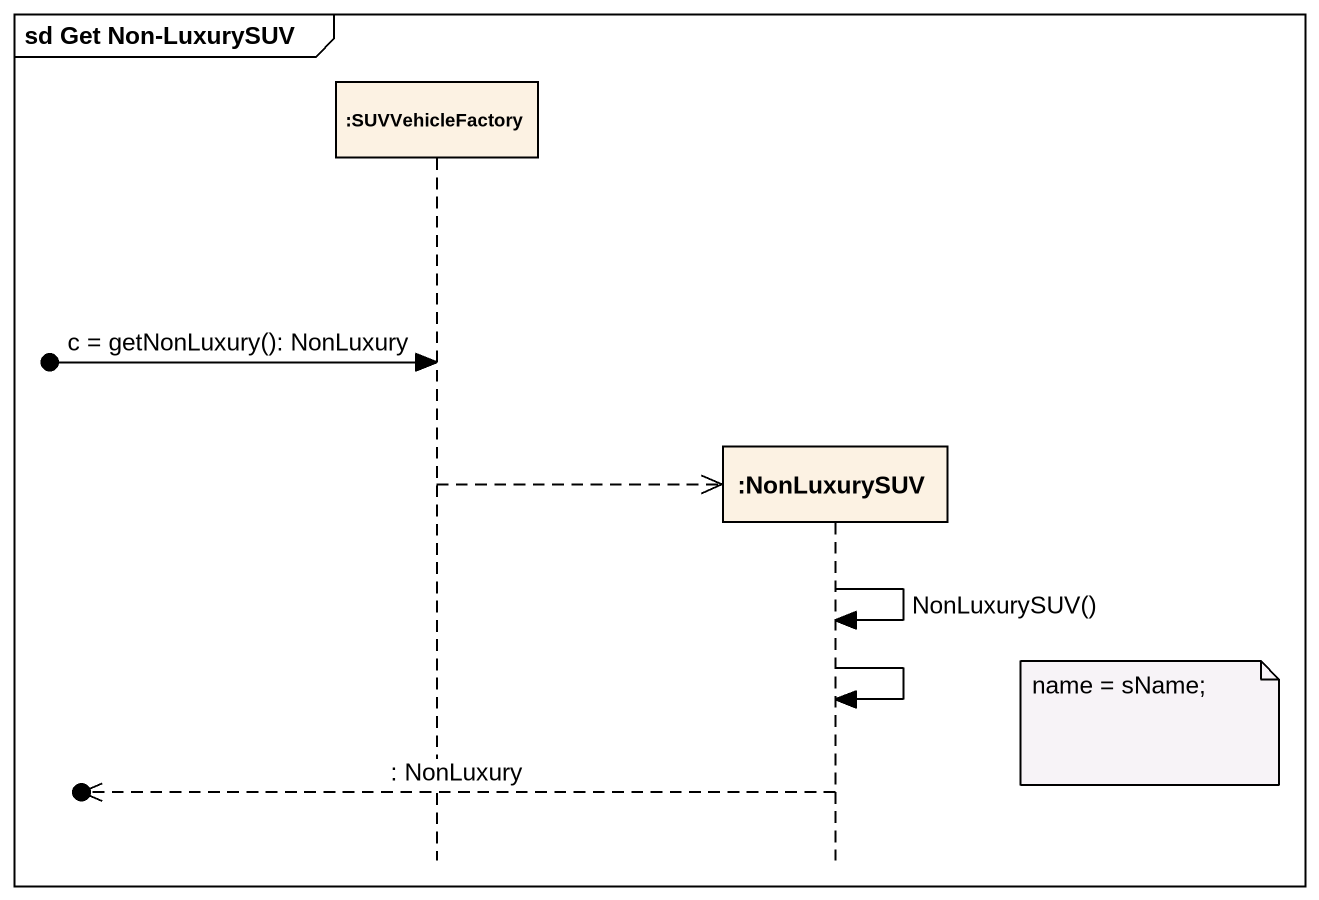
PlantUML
@startuml
mainframe sd Get Non-LuxurySUV
hide footbox
participant ":SUVVehicleFactory" as SUVVehicleFactory
participant ":NonLuxurySUV" as NonLuxurySUV

[o-> SUVVehicleFactory : c = getNonLuxury(): NonLuxury
SUVVehicleFactory -->> NonLuxurySUV **
NonLuxurySUV -> NonLuxurySUV : NonLuxurySUV()
NonLuxurySUV -> NonLuxurySUV
note right of NonLuxurySUV : name = sName;
[o<<-- NonLuxurySUV : : NonLuxury
@enduml
